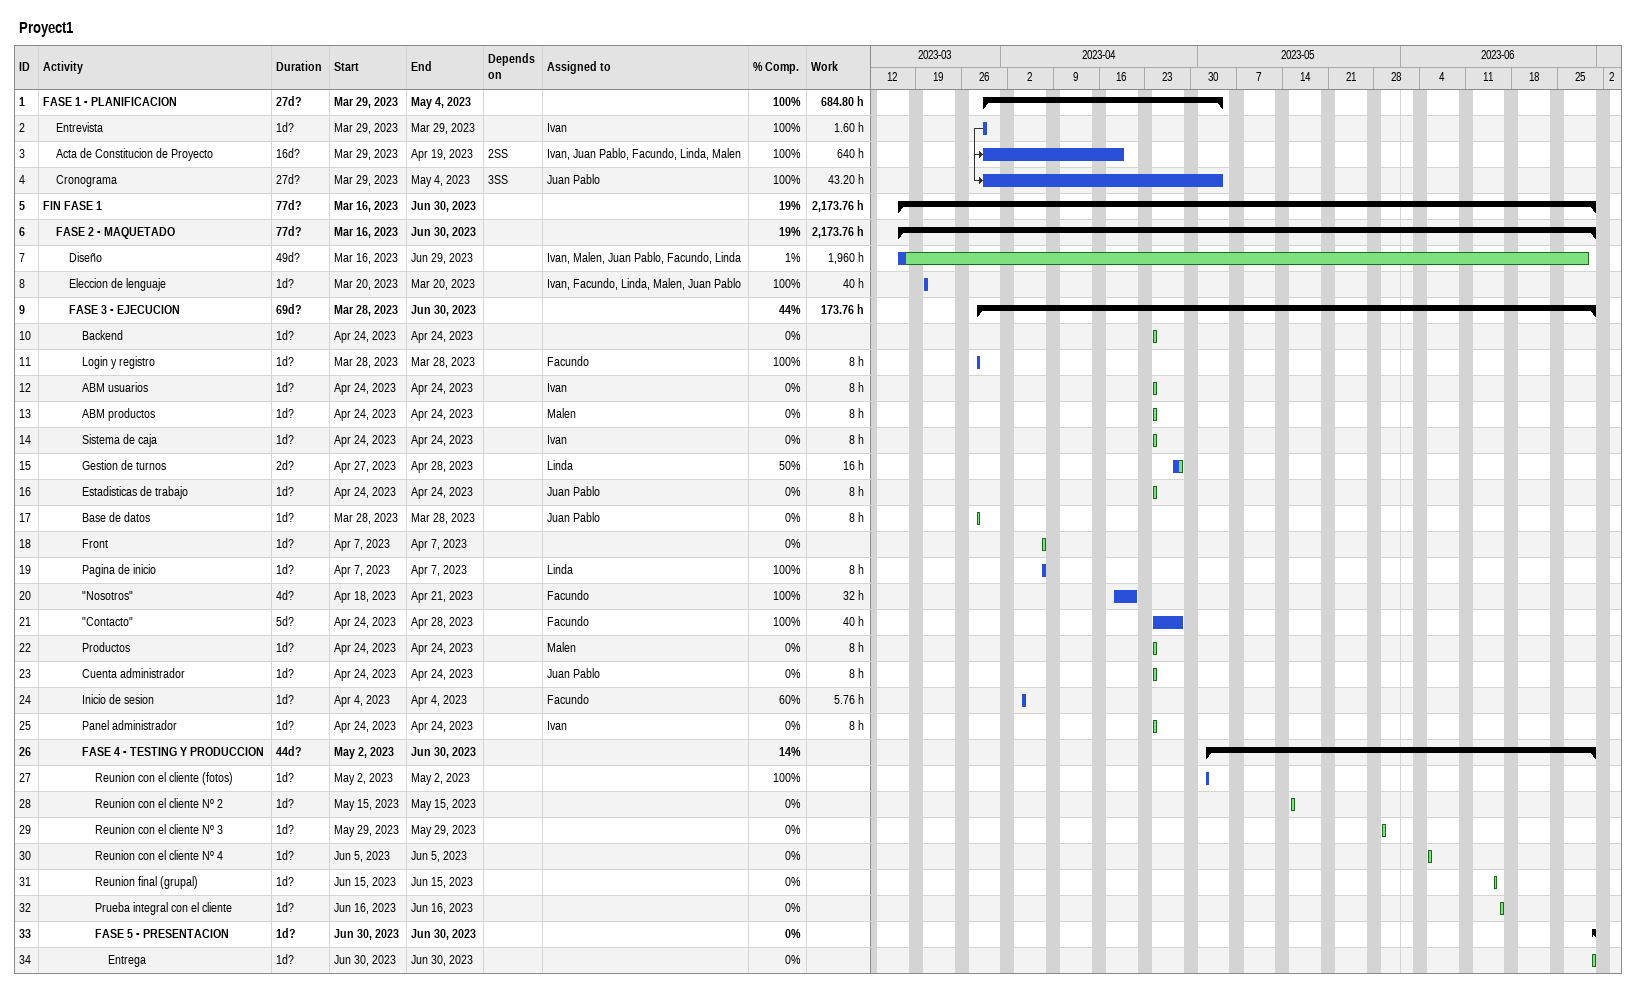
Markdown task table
Proyect1

| ID | Level | Task | Duration | Start | Finish | Predecessors | Resources | % complete | Work (h) |
|---|---|---|---|---|---|---|---|---|---|
| 1 | 1 | **FASE 1 - PLANIFICACION** | 27d? | 2023-03-29 | 2023-05-04 |  |  | 100 | 684.80 |
| 2 | 2 | Entrevista | 1d? | 2023-03-29 | 2023-03-29 |  | Ivan | 100 | 1.60 |
| 3 | 2 | Acta de Constitucion de Proyecto | 16d? | 2023-03-29 | 2023-04-19 | 2SS | Ivan, Juan Pablo, Facundo, Linda, Malen | 100 | 640 |
| 4 | 2 | Cronograma | 27d? | 2023-03-29 | 2023-05-04 | 3SS | Juan Pablo | 100 | 43.20 |
| 5 | 1 | **FIN FASE 1** | 77d? | 2023-03-16 | 2023-06-30 |  |  | 19 | 2173.76 |
| 6 | 2 | **FASE 2 - MAQUETADO** | 77d? | 2023-03-16 | 2023-06-30 |  |  | 19 | 2173.76 |
| 7 | 3 | Diseño | 49d? | 2023-03-16 | 2023-06-29 |  | Ivan, Malen, Juan Pablo, Facundo, Linda | 1 | 1960 |
| 8 | 3 | Eleccion de lenguaje | 1d? | 2023-03-20 | 2023-03-20 |  | Ivan, Facundo, Linda, Malen, Juan Pablo | 100 | 40 |
| 9 | 3 | **FASE 3 - EJECUCION** | 69d? | 2023-03-28 | 2023-06-30 |  |  | 44 | 173.76 |
| 10 | 4 | Backend | 1d? | 2023-04-24 | 2023-04-24 |  |  | 0 |  |
| 11 | 4 | Login y registro | 1d? | 2023-03-28 | 2023-03-28 |  | Facundo | 100 | 8 |
| 12 | 4 | ABM usuarios | 1d? | 2023-04-24 | 2023-04-24 |  | Ivan | 0 | 8 |
| 13 | 4 | ABM productos | 1d? | 2023-04-24 | 2023-04-24 |  | Malen | 0 | 8 |
| 14 | 4 | Sistema de caja | 1d? | 2023-04-24 | 2023-04-24 |  | Ivan | 0 | 8 |
| 15 | 4 | Gestion de turnos | 2d? | 2023-04-27 | 2023-04-28 |  | Linda | 50 | 16 |
| 16 | 4 | Estadisticas de trabajo | 1d? | 2023-04-24 | 2023-04-24 |  | Juan Pablo | 0 | 8 |
| 17 | 4 | Base de datos | 1d? | 2023-03-28 | 2023-03-28 |  | Juan Pablo | 0 | 8 |
| 18 | 4 | Front | 1d? | 2023-04-07 | 2023-04-07 |  |  | 0 |  |
| 19 | 4 | Pagina de inicio | 1d? | 2023-04-07 | 2023-04-07 |  | Linda | 100 | 8 |
| 20 | 4 | "Nosotros" | 4d? | 2023-04-18 | 2023-04-21 |  | Facundo | 100 | 32 |
| 21 | 4 | "Contacto" | 5d? | 2023-04-24 | 2023-04-28 |  | Facundo | 100 | 40 |
| 22 | 4 | Productos | 1d? | 2023-04-24 | 2023-04-24 |  | Malen | 0 | 8 |
| 23 | 4 | Cuenta administrador | 1d? | 2023-04-24 | 2023-04-24 |  | Juan Pablo | 0 | 8 |
| 24 | 4 | Inicio de sesion | 1d? | 2023-04-04 | 2023-04-04 |  | Facundo | 60 | 5.76 |
| 25 | 4 | Panel administrador | 1d? | 2023-04-24 | 2023-04-24 |  | Ivan | 0 | 8 |
| 26 | 4 | **FASE 4 - TESTING Y PRODUCCION** | 44d? | 2023-05-02 | 2023-06-30 |  |  | 14 |  |
| 27 | 5 | Reunion con el cliente (fotos) | 1d? | 2023-05-02 | 2023-05-02 |  |  | 100 |  |
| 28 | 5 | Reunion con el cliente Nº 2 | 1d? | 2023-05-15 | 2023-05-15 |  |  | 0 |  |
| 29 | 5 | Reunion con el cliente Nº 3 | 1d? | 2023-05-29 | 2023-05-29 |  |  | 0 |  |
| 30 | 5 | Reunion con el cliente Nº 4 | 1d? | 2023-06-05 | 2023-06-05 |  |  | 0 |  |
| 31 | 5 | Reunion final (grupal) | 1d? | 2023-06-15 | 2023-06-15 |  |  | 0 |  |
| 32 | 5 | Prueba integral con el cliente | 1d? | 2023-06-16 | 2023-06-16 |  |  | 0 |  |
| 33 | 5 | **FASE 5 - PRESENTACION** | 1d? | 2023-06-30 | 2023-06-30 |  |  | 0 |  |
| 34 | 6 | Entrega | 1d? | 2023-06-30 | 2023-06-30 |  |  | 0 |  |
